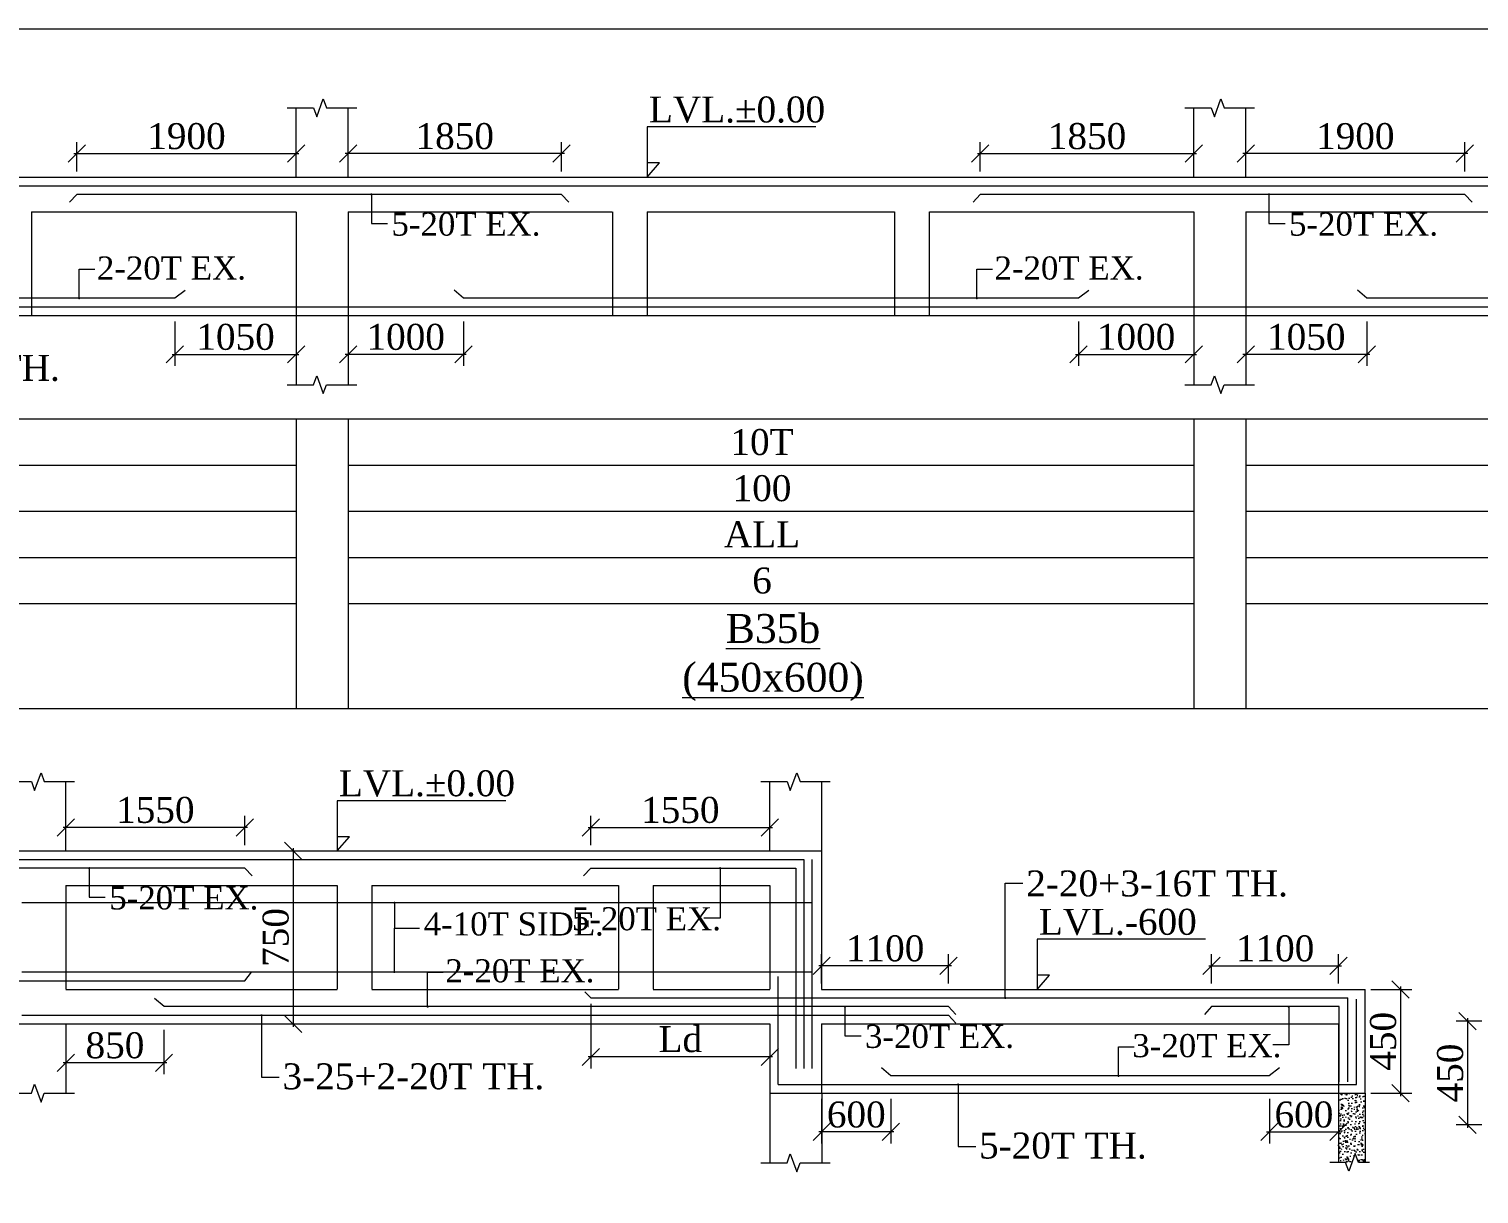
# Model space of a CAD drawing. Header units: millimetres. Extents: x 9781889 to 10654170, y -7832723 to -7608561.
# Drawn here: x 10094307 to 10106874, y -7770316 to -7760218 of the extents above; entities that cross this region are included whole.
import ezdxf
from ezdxf.enums import TextEntityAlignment as Align

# ---------------------------------------------------------------- set-up
doc = ezdxf.new("R2010")
doc.units = ezdxf.units.MM
doc.header["$LTSCALE"] = 10
doc.header["$PDMODE"] = 3
doc.linetypes.add('HIDDEN', pattern=[0.375, 0.25, -0.125])
for name, color, linetype, lineweight in [('LVL', 3, 'Continuous', 0), ('S-CUT OUT LINE', 9, 'Continuous', 0), ('S-DIM L.S.', 7, 'Continuous', 0), ('S-HATCH', 8, 'Continuous', 0), ('S-L.S.SECTION', 5, 'Continuous', 0), ('S-L.S.SLAB LINE', 252, 'HIDDEN', 0), ('S-L.S.STEEL', 1, 'Continuous', 9), ('S-L.S.STEEL 1', 6, 'Continuous', 0), ('S-SECTION MARK', 7, 'Continuous', 0), ('S-SHEET', 251, 'Continuous', 0), ('S-TEXT', 7, 'Continuous', 0), ('S-TEXT L.S. BEAM NO.', 30, 'Continuous', 0), ('S-TEXT. L.S.', 7, 'Continuous', 0)]:
    doc.layers.add(name, color=color, linetype=linetype, lineweight=lineweight)
doc.styles.add('135', font='arial.ttf', dxfattribs={"width": 0.8, "height": 135})
doc.styles.get("Standard").update_dxf_attribs({"font": 'arial.ttf'})
doc.styles.add('TEXT', font='times.ttf')
doc.dimstyles.new('75', dxfattribs={"dimtxt": 135, "dimasz": 90, "dimexe": 0.1, "dimexo": 0.03, "dimgap": 0.09, "dimtad": 1, "dimdec": 0, "dimzin": 0, "dimdsep": 46, "dimtxsty": '135', "dimblk": 'ARCHTICK', "dimcen": 0.09, "dimclrd": 256, "dimclre": 256, "dimclrt": 256, "dimadec": 0, "dimazin": 0, "dimtfac": 1, "dimtdec": 0, "dimtofl": 0, "dimtmove": 1, "dimatfit": 3, "dimldrblk": 'DOTSMALL', "dimfxl": 1, "dimtolj": 1, "dimtzin": 0, "dimlwd": -1, "dimlwe": -1, "dimarcsym": 0})
doc.dimstyles.new('SETU_1', dxfattribs={"dimtxt": 200, "dimasz": 150, "dimexe": 100, "dimexo": 50, "dimgap": 35, "dimtad": 1, "dimdec": 0, "dimzin": 0, "dimdsep": 46, "dimtxsty": 'Standard', "dimblk": 'OBLIQUE', "dimcen": 150, "dimdle": 25, "dimclrd": 256, "dimclre": 7, "dimclrt": 256, "dimadec": 0, "dimazin": 0, "dimtfac": 1, "dimtdec": 0, "dimtofl": 0, "dimtmove": 1, "dimatfit": 3, "dimfxl": 1, "dimtolj": 1, "dimtzin": 0, "dimlwd": -1, "dimlwe": 5, "dimarcsym": 1})

# ---------------------------------------------------------------- blocks, each defined once
blk = doc.blocks.new('_Oblique')
at = {"color": 0, "linetype": 'ByBlock', "lineweight": -2}
blk.add_line((-0.5, -0.5), (0.5, 0.5), dxfattribs=at)
blk = doc.blocks.new('*D374')
at = {"layer": 'Defpoints', "color": 0, "transparency": 16777216}
for p in [(10094627, -7767138), (10094627, -7767342, 0), (10096177, -7767342, 0)]:
    blk.add_point(p, dxfattribs=at)
at = {"layer": 'S-DIM L.S.', "color": 7, "lineweight": 5, "transparency": 16777216}
for p, q in [((10094627, -7767292), (10094627, -7767038)), ((10096177, -7767292), (10096177, -7767038))]:
    blk.add_line(p, q, dxfattribs=at)
at = {"layer": 'S-DIM L.S.', "transparency": 16777216}
blk.add_line((10096202, -7767138), (10094602, -7767138), dxfattribs=at)
at = {"layer": 'S-DIM L.S.', "transparency": 16777216, "xscale": 150, "yscale": 150, "zscale": 150, "rotation": 180}
blk.add_blockref('_Oblique', (10094627, -7767138), dxfattribs=at)
at = {"layer": 'S-DIM L.S.', "transparency": 16777216, "xscale": 150, "yscale": 150, "zscale": 150}
blk.add_blockref('_Oblique', (10096177, -7767138), dxfattribs=at)
at = {"layer": 'S-DIM L.S.', "transparency": 16777216, "insert": (10095402, -7766988), "char_height": 225, "attachment_point": 5, "style": 'TEXT'}
blk.add_mtext('\\A1;1550', dxfattribs=at)
blk = doc.blocks.new('*D375')
at = {"layer": 'Defpoints', "color": 0, "transparency": 16777216}
for p in [(10101177, -7768338), (10101177, -7768542, 0), (10102277, -7768542, 0)]:
    blk.add_point(p, dxfattribs=at)
at = {"layer": 'S-DIM L.S.', "color": 7, "lineweight": 5, "transparency": 16777216}
for p, q in [((10101177, -7768492), (10101177, -7768238)), ((10102277, -7768492), (10102277, -7768238))]:
    blk.add_line(p, q, dxfattribs=at)
at = {"layer": 'S-DIM L.S.', "transparency": 16777216}
blk.add_line((10102302, -7768338), (10101152, -7768338), dxfattribs=at)
at = {"layer": 'S-DIM L.S.', "transparency": 16777216, "xscale": 150, "yscale": 150, "zscale": 150, "rotation": 180}
blk.add_blockref('_Oblique', (10101177, -7768338), dxfattribs=at)
at = {"layer": 'S-DIM L.S.', "transparency": 16777216, "xscale": 150, "yscale": 150, "zscale": 150}
blk.add_blockref('_Oblique', (10102277, -7768338), dxfattribs=at)
at = {"layer": 'S-DIM L.S.', "transparency": 16777216, "insert": (10101727, -7768188), "char_height": 225, "attachment_point": 5, "style": 'TEXT'}
blk.add_mtext('\\A1;1100', dxfattribs=at)
blk = doc.blocks.new('*D376')
at = {"layer": 'Defpoints', "color": 0, "transparency": 16777216}
for p in [(10100727, -7767138), (10099177, -7767342, 0), (10100727, -7767342, 0)]:
    blk.add_point(p, dxfattribs=at)
at = {"layer": 'S-DIM L.S.', "color": 7, "lineweight": 5, "transparency": 16777216}
for p, q in [((10099177, -7767292), (10099177, -7767038)), ((10100727, -7767292), (10100727, -7767038))]:
    blk.add_line(p, q, dxfattribs=at)
at = {"layer": 'S-DIM L.S.', "transparency": 16777216}
blk.add_line((10099152, -7767138), (10100752, -7767138), dxfattribs=at)
at = {"layer": 'S-DIM L.S.', "transparency": 16777216, "xscale": 150, "yscale": 150, "zscale": 150, "rotation": 180}
blk.add_blockref('_Oblique', (10099177, -7767138), dxfattribs=at)
at = {"layer": 'S-DIM L.S.', "transparency": 16777216, "xscale": 150, "yscale": 150, "zscale": 150}
blk.add_blockref('_Oblique', (10100727, -7767138), dxfattribs=at)
at = {"layer": 'S-DIM L.S.', "transparency": 16777216, "insert": (10099952, -7766988), "char_height": 225, "attachment_point": 5, "style": 'TEXT'}
blk.add_mtext('\\A1;1550', dxfattribs=at)
blk = doc.blocks.new('*D377')
at = {"layer": 'Defpoints', "color": 0, "transparency": 16777216}
for p in [(10105657, -7768338), (10104557, -7768542, 0), (10105657, -7768542, 0)]:
    blk.add_point(p, dxfattribs=at)
at = {"layer": 'S-DIM L.S.', "color": 7, "lineweight": 5, "transparency": 16777216}
for p, q in [((10104557, -7768492), (10104557, -7768238)), ((10105657, -7768492), (10105657, -7768238))]:
    blk.add_line(p, q, dxfattribs=at)
at = {"layer": 'S-DIM L.S.', "transparency": 16777216}
blk.add_line((10104532, -7768338), (10105682, -7768338), dxfattribs=at)
at = {"layer": 'S-DIM L.S.', "transparency": 16777216, "xscale": 150, "yscale": 150, "zscale": 150, "rotation": 180}
blk.add_blockref('_Oblique', (10104557, -7768338), dxfattribs=at)
at = {"layer": 'S-DIM L.S.', "transparency": 16777216, "xscale": 150, "yscale": 150, "zscale": 150}
blk.add_blockref('_Oblique', (10105657, -7768338), dxfattribs=at)
at = {"layer": 'S-DIM L.S.', "transparency": 16777216, "insert": (10105107, -7768188), "char_height": 225, "attachment_point": 5, "style": 'TEXT'}
blk.add_mtext('\\A1;1100', dxfattribs=at)
blk = doc.blocks.new('*D379')
at = {"layer": 'Defpoints', "color": 0, "transparency": 16777216}
for p in [(10094627, -7768842, 0), (10095477, -7768842, 0), (10094627, -7769178)]:
    blk.add_point(p, dxfattribs=at)
at = {"layer": 'S-DIM L.S.', "color": 7, "lineweight": 5, "transparency": 16777216}
for p, q in [((10094627, -7768892), (10094627, -7769278)), ((10095477, -7768892), (10095477, -7769278))]:
    blk.add_line(p, q, dxfattribs=at)
at = {"layer": 'S-DIM L.S.', "transparency": 16777216}
blk.add_line((10095502, -7769178), (10094602, -7769178), dxfattribs=at)
at = {"layer": 'S-DIM L.S.', "transparency": 16777216, "xscale": 150, "yscale": 150, "zscale": 150, "rotation": 180}
blk.add_blockref('_Oblique', (10094627, -7769178), dxfattribs=at)
at = {"layer": 'S-DIM L.S.', "transparency": 16777216, "xscale": 150, "yscale": 150, "zscale": 150}
blk.add_blockref('_Oblique', (10095477, -7769178), dxfattribs=at)
at = {"layer": 'S-DIM L.S.', "transparency": 16777216, "insert": (10095052, -7769028), "char_height": 225, "attachment_point": 5, "style": 'TEXT'}
blk.add_mtext('\\A1;850', dxfattribs=at)
blk = doc.blocks.new('_ArchTick')
at = {"color": 0, "linetype": 'ByBlock', "const_width": 0.15}
blk.add_lwpolyline([(-0.5, -0.5), (0.5, 0.5)], dxfattribs=at)
blk = doc.blocks.new('*D380')
at = {"layer": 'Defpoints', "color": 0, "transparency": 16777216}
for p in [(10105057, -7769442, 0), (10105657, -7769442, 0), (10105657, -7769778)]:
    blk.add_point(p, dxfattribs=at)
at = {"layer": 'S-DIM L.S.', "color": 7, "lineweight": 5, "transparency": 16777216}
for p, q in [((10105057, -7769492), (10105057, -7769878)), ((10105657, -7769492), (10105657, -7769878))]:
    blk.add_line(p, q, dxfattribs=at)
at = {"layer": 'S-DIM L.S.', "transparency": 16777216}
blk.add_line((10105032, -7769778), (10105682, -7769778), dxfattribs=at)
at = {"layer": 'S-DIM L.S.', "transparency": 16777216, "xscale": 150, "yscale": 150, "zscale": 150, "rotation": 180}
blk.add_blockref('_Oblique', (10105057, -7769778), dxfattribs=at)
at = {"layer": 'S-DIM L.S.', "transparency": 16777216, "xscale": 150, "yscale": 150, "zscale": 150}
blk.add_blockref('_Oblique', (10105657, -7769778), dxfattribs=at)
at = {"layer": 'S-DIM L.S.', "transparency": 16777216, "insert": (10105357, -7769628), "char_height": 225, "attachment_point": 5, "style": 'TEXT'}
blk.add_mtext('\\A1;600', dxfattribs=at)
blk = doc.blocks.new('*D381')
at = {"layer": 'Defpoints', "color": 0, "transparency": 16777216}
for p in [(10101177, -7769442, 0), (10101777, -7769442, 0), (10101177, -7769778)]:
    blk.add_point(p, dxfattribs=at)
at = {"layer": 'S-DIM L.S.', "color": 7, "lineweight": 5, "transparency": 16777216}
for p, q in [((10101177, -7769492), (10101177, -7769878)), ((10101777, -7769492), (10101777, -7769878))]:
    blk.add_line(p, q, dxfattribs=at)
at = {"layer": 'S-DIM L.S.', "transparency": 16777216}
blk.add_line((10101802, -7769778), (10101152, -7769778), dxfattribs=at)
at = {"layer": 'S-DIM L.S.', "transparency": 16777216, "xscale": 150, "yscale": 150, "zscale": 150, "rotation": 180}
blk.add_blockref('_Oblique', (10101177, -7769778), dxfattribs=at)
at = {"layer": 'S-DIM L.S.', "transparency": 16777216, "xscale": 150, "yscale": 150, "zscale": 150}
blk.add_blockref('_Oblique', (10101777, -7769778), dxfattribs=at)
at = {"layer": 'S-DIM L.S.', "transparency": 16777216, "insert": (10101477, -7769628), "char_height": 225, "attachment_point": 5, "style": 'TEXT'}
blk.add_mtext('\\A1;600', dxfattribs=at)
blk = doc.blocks.new('*D386')
at = {"layer": 'Defpoints', "color": 0, "transparency": 16777216}
for p in [(10096622, -7761298), (10094722, -7761502, 0), (10096622, -7761502, 0)]:
    blk.add_point(p, dxfattribs=at)
at = {"layer": 'S-DIM L.S.', "color": 7, "lineweight": 5, "transparency": 16777216}
for p, q in [((10094722, -7761452), (10094722, -7761198)), ((10096622, -7761452), (10096622, -7761198))]:
    blk.add_line(p, q, dxfattribs=at)
at = {"layer": 'S-DIM L.S.', "transparency": 16777216}
blk.add_line((10094697, -7761298), (10096647, -7761298), dxfattribs=at)
at = {"layer": 'S-DIM L.S.', "transparency": 16777216, "xscale": 150, "yscale": 150, "zscale": 150, "rotation": 180}
blk.add_blockref('_Oblique', (10094722, -7761298), dxfattribs=at)
at = {"layer": 'S-DIM L.S.', "transparency": 16777216, "xscale": 150, "yscale": 150, "zscale": 150}
blk.add_blockref('_Oblique', (10096622, -7761298), dxfattribs=at)
at = {"layer": 'S-DIM L.S.', "transparency": 16777216, "insert": (10095672, -7761148), "char_height": 225, "attachment_point": 5, "style": 'TEXT'}
blk.add_mtext('\\A1;1900', dxfattribs=at)
blk = doc.blocks.new('*D387')
at = {"layer": 'Defpoints', "color": 0, "transparency": 16777216}
for p in [(10097072, -7761298), (10097072, -7761502, 0), (10098922, -7761502, 0)]:
    blk.add_point(p, dxfattribs=at)
at = {"layer": 'S-DIM L.S.', "color": 7, "lineweight": 5, "transparency": 16777216}
for p, q in [((10097072, -7761452), (10097072, -7761198)), ((10098922, -7761452), (10098922, -7761198))]:
    blk.add_line(p, q, dxfattribs=at)
at = {"layer": 'S-DIM L.S.', "transparency": 16777216}
blk.add_line((10098947, -7761298), (10097047, -7761298), dxfattribs=at)
at = {"layer": 'S-DIM L.S.', "transparency": 16777216, "xscale": 150, "yscale": 150, "zscale": 150, "rotation": 180}
blk.add_blockref('_Oblique', (10097072, -7761298), dxfattribs=at)
at = {"layer": 'S-DIM L.S.', "transparency": 16777216, "xscale": 150, "yscale": 150, "zscale": 150}
blk.add_blockref('_Oblique', (10098922, -7761298), dxfattribs=at)
at = {"layer": 'S-DIM L.S.', "transparency": 16777216, "insert": (10097997, -7761148), "char_height": 225, "attachment_point": 5, "style": 'TEXT'}
blk.add_mtext('\\A1;1850', dxfattribs=at)
blk = doc.blocks.new('*D388')
at = {"layer": 'Defpoints', "color": 0, "transparency": 16777216}
for p in [(10104402, -7761298), (10102552, -7761502, 0), (10104402, -7761502, 0)]:
    blk.add_point(p, dxfattribs=at)
at = {"layer": 'S-DIM L.S.', "color": 7, "lineweight": 5, "transparency": 16777216}
for p, q in [((10102552, -7761452), (10102552, -7761198)), ((10104402, -7761452), (10104402, -7761198))]:
    blk.add_line(p, q, dxfattribs=at)
at = {"layer": 'S-DIM L.S.', "transparency": 16777216}
blk.add_line((10102527, -7761298), (10104427, -7761298), dxfattribs=at)
at = {"layer": 'S-DIM L.S.', "transparency": 16777216, "xscale": 150, "yscale": 150, "zscale": 150, "rotation": 180}
blk.add_blockref('_Oblique', (10102552, -7761298), dxfattribs=at)
at = {"layer": 'S-DIM L.S.', "transparency": 16777216, "xscale": 150, "yscale": 150, "zscale": 150}
blk.add_blockref('_Oblique', (10104402, -7761298), dxfattribs=at)
at = {"layer": 'S-DIM L.S.', "transparency": 16777216, "insert": (10103477, -7761148), "char_height": 225, "attachment_point": 5, "style": 'TEXT'}
blk.add_mtext('\\A1;1850', dxfattribs=at)
blk = doc.blocks.new('*D389')
at = {"layer": 'Defpoints', "color": 0, "transparency": 16777216}
for p in [(10104852, -7761298), (10104852, -7761502, 0), (10106752, -7761502, 0)]:
    blk.add_point(p, dxfattribs=at)
at = {"layer": 'S-DIM L.S.', "color": 7, "lineweight": 5, "transparency": 16777216}
for p, q in [((10104852, -7761452), (10104852, -7761198)), ((10106752, -7761452), (10106752, -7761198))]:
    blk.add_line(p, q, dxfattribs=at)
at = {"layer": 'S-DIM L.S.', "transparency": 16777216}
blk.add_line((10106777, -7761298), (10104827, -7761298), dxfattribs=at)
at = {"layer": 'S-DIM L.S.', "transparency": 16777216, "xscale": 150, "yscale": 150, "zscale": 150, "rotation": 180}
blk.add_blockref('_Oblique', (10104852, -7761298), dxfattribs=at)
at = {"layer": 'S-DIM L.S.', "transparency": 16777216, "xscale": 150, "yscale": 150, "zscale": 150}
blk.add_blockref('_Oblique', (10106752, -7761298), dxfattribs=at)
at = {"layer": 'S-DIM L.S.', "transparency": 16777216, "insert": (10105802, -7761148), "char_height": 225, "attachment_point": 5, "style": 'TEXT'}
blk.add_mtext('\\A1;1900', dxfattribs=at)
blk = doc.blocks.new('*D396')
at = {"layer": 'Defpoints', "color": 0, "transparency": 16777216}
for p in [(10103402, -7762702, 0), (10104402, -7762702, 0), (10104402, -7763038)]:
    blk.add_point(p, dxfattribs=at)
at = {"layer": 'S-DIM L.S.', "color": 7, "lineweight": 5, "transparency": 16777216}
for p, q in [((10103402, -7762752), (10103402, -7763138)), ((10104402, -7762752), (10104402, -7763138))]:
    blk.add_line(p, q, dxfattribs=at)
at = {"layer": 'S-DIM L.S.', "transparency": 16777216}
blk.add_line((10103377, -7763038), (10104427, -7763038), dxfattribs=at)
at = {"layer": 'S-DIM L.S.', "transparency": 16777216, "xscale": 150, "yscale": 150, "zscale": 150, "rotation": 180}
blk.add_blockref('_Oblique', (10103402, -7763038), dxfattribs=at)
at = {"layer": 'S-DIM L.S.', "transparency": 16777216, "xscale": 150, "yscale": 150, "zscale": 150}
blk.add_blockref('_Oblique', (10104402, -7763038), dxfattribs=at)
at = {"layer": 'S-DIM L.S.', "transparency": 16777216, "insert": (10103902, -7762888), "char_height": 225, "attachment_point": 5, "style": 'TEXT'}
blk.add_mtext('\\A1;1000', dxfattribs=at)
blk = doc.blocks.new('*D397')
at = {"layer": 'Defpoints', "color": 0, "transparency": 16777216}
for p in [(10097072, -7762702, 0), (10098072, -7762702, 0), (10097072, -7763038)]:
    blk.add_point(p, dxfattribs=at)
at = {"layer": 'S-DIM L.S.', "color": 7, "lineweight": 5, "transparency": 16777216}
for p, q in [((10097072, -7762752), (10097072, -7763138)), ((10098072, -7762752), (10098072, -7763138))]:
    blk.add_line(p, q, dxfattribs=at)
at = {"layer": 'S-DIM L.S.', "transparency": 16777216}
blk.add_line((10098097, -7763038), (10097047, -7763038), dxfattribs=at)
at = {"layer": 'S-DIM L.S.', "transparency": 16777216, "xscale": 150, "yscale": 150, "zscale": 150, "rotation": 180}
blk.add_blockref('_Oblique', (10097072, -7763038), dxfattribs=at)
at = {"layer": 'S-DIM L.S.', "transparency": 16777216, "xscale": 150, "yscale": 150, "zscale": 150}
blk.add_blockref('_Oblique', (10098072, -7763038), dxfattribs=at)
at = {"layer": 'S-DIM L.S.', "transparency": 16777216, "insert": (10097572, -7762888), "char_height": 225, "attachment_point": 5, "style": 'TEXT'}
blk.add_mtext('\\A1;1000', dxfattribs=at)
blk = doc.blocks.new('*D399')
at = {"layer": 'Defpoints', "color": 0, "transparency": 16777216}
for p in [(10104852, -7762702, 0), (10105902, -7762702, 0), (10104852, -7763038)]:
    blk.add_point(p, dxfattribs=at)
at = {"layer": 'S-DIM L.S.', "color": 7, "lineweight": 5, "transparency": 16777216}
for p, q in [((10104852, -7762752), (10104852, -7763138)), ((10105902, -7762752), (10105902, -7763138))]:
    blk.add_line(p, q, dxfattribs=at)
at = {"layer": 'S-DIM L.S.', "transparency": 16777216}
blk.add_line((10105927, -7763038), (10104827, -7763038), dxfattribs=at)
at = {"layer": 'S-DIM L.S.', "transparency": 16777216, "xscale": 150, "yscale": 150, "zscale": 150, "rotation": 180}
blk.add_blockref('_Oblique', (10104852, -7763038), dxfattribs=at)
at = {"layer": 'S-DIM L.S.', "transparency": 16777216, "xscale": 150, "yscale": 150, "zscale": 150}
blk.add_blockref('_Oblique', (10105902, -7763038), dxfattribs=at)
at = {"layer": 'S-DIM L.S.', "transparency": 16777216, "insert": (10105377, -7762888), "char_height": 225, "attachment_point": 5, "style": 'TEXT'}
blk.add_mtext('\\A1;1050', dxfattribs=at)
blk = doc.blocks.new('*D383')
at = {"layer": 'Defpoints', "color": 0, "transparency": 16777216}
for p in [(10095572, -7762702, 0), (10096622, -7762702, 0), (10096622, -7763038)]:
    blk.add_point(p, dxfattribs=at)
at = {"layer": 'S-DIM L.S.', "color": 7, "lineweight": 5, "transparency": 16777216}
for p, q in [((10095572, -7762752), (10095572, -7763138)), ((10096622, -7762752), (10096622, -7763138))]:
    blk.add_line(p, q, dxfattribs=at)
at = {"layer": 'S-DIM L.S.', "transparency": 16777216}
blk.add_line((10095547, -7763038), (10096647, -7763038), dxfattribs=at)
at = {"layer": 'S-DIM L.S.', "transparency": 16777216, "xscale": 150, "yscale": 150, "zscale": 150, "rotation": 180}
blk.add_blockref('_Oblique', (10095572, -7763038), dxfattribs=at)
at = {"layer": 'S-DIM L.S.', "transparency": 16777216, "xscale": 150, "yscale": 150, "zscale": 150}
blk.add_blockref('_Oblique', (10096622, -7763038), dxfattribs=at)
at = {"layer": 'S-DIM L.S.', "transparency": 16777216, "insert": (10096097, -7762888), "char_height": 225, "attachment_point": 5, "style": 'TEXT'}
blk.add_mtext('\\A1;1050', dxfattribs=at)
blk = doc.blocks.new('*D452')
at = {"layer": 'Defpoints', "color": 0, "transparency": 16777216}
for p in [(10106950, -7768817), (10106775, -7769717), (10106950, -7769717)]:
    blk.add_point(p, dxfattribs=at)
at = {"layer": 'S-DIM L.S.', "color": 7, "lineweight": 5, "transparency": 16777216}
for p, q in [((10106900, -7768817), (10106675, -7768817)), ((10106900, -7769717), (10106675, -7769717))]:
    blk.add_line(p, q, dxfattribs=at)
at = {"layer": 'S-DIM L.S.', "transparency": 16777216}
blk.add_line((10106775, -7768792), (10106775, -7769742), dxfattribs=at)
at = {"layer": 'S-DIM L.S.', "transparency": 16777216, "xscale": 150, "yscale": 150, "zscale": 150}
for p, rotation in [((10106775, -7768817), 90), ((10106775, -7769717), 270)]:
    blk.add_blockref('_Oblique', p, dxfattribs=dict(at, rotation=rotation))
at = {"layer": 'S-DIM L.S.', "transparency": 16777216, "insert": (10106625, -7769267), "char_height": 225, "attachment_point": 5, "rotation": 90, "style": 'TEXT'}
blk.add_mtext('\\A1;450', dxfattribs=at)
blk = doc.blocks.new('*D1307')
at = {"layer": 'Defpoints', "color": 0, "transparency": 16777216}
for p in [(10105887, -7768542), (10105887, -7769442), (10106193, -7769442)]:
    blk.add_point(p, dxfattribs=at)
at = {"layer": 'S-DIM L.S.', "color": 7, "lineweight": 5, "transparency": 16777216}
for p, q in [((10105937, -7768542), (10106293, -7768542)), ((10105937, -7769442), (10106293, -7769442))]:
    blk.add_line(p, q, dxfattribs=at)
at = {"layer": 'S-DIM L.S.', "transparency": 16777216}
blk.add_line((10106193, -7768517), (10106193, -7769467), dxfattribs=at)
at = {"layer": 'S-DIM L.S.', "transparency": 16777216, "xscale": 150, "yscale": 150, "zscale": 150}
for p, rotation in [((10106193, -7768542), 90), ((10106193, -7769442), 270)]:
    blk.add_blockref('_Oblique', p, dxfattribs=dict(at, rotation=rotation))
at = {"layer": 'S-DIM L.S.', "transparency": 16777216, "insert": (10106044, -7768992), "char_height": 225, "attachment_point": 5, "rotation": 90, "style": 'TEXT'}
blk.add_mtext('\\A1;450', dxfattribs=at)
blk = doc.blocks.new('*D1387')
at = {"layer": 'Defpoints', "color": 0, "transparency": 16777216}
for p in [(10099177, -7768617, 0), (10100727, -7768842, 0), (10099177, -7769128)]:
    blk.add_point(p, dxfattribs=at)
at = {"layer": 'S-DIM L.S.', "color": 7, "lineweight": 5, "transparency": 16777216}
for p, q in [((10099177, -7768667), (10099177, -7769228)), ((10100727, -7768892), (10100727, -7769228))]:
    blk.add_line(p, q, dxfattribs=at)
at = {"layer": 'S-DIM L.S.', "transparency": 16777216}
blk.add_line((10100752, -7769128), (10099152, -7769128), dxfattribs=at)
at = {"layer": 'S-DIM L.S.', "transparency": 16777216, "xscale": 150, "yscale": 150, "zscale": 150, "rotation": 180}
blk.add_blockref('_Oblique', (10099177, -7769128), dxfattribs=at)
at = {"layer": 'S-DIM L.S.', "transparency": 16777216, "xscale": 150, "yscale": 150, "zscale": 150}
blk.add_blockref('_Oblique', (10100727, -7769128), dxfattribs=at)
at = {"layer": 'S-DIM L.S.', "transparency": 16777216, "insert": (10099952, -7768975), "char_height": 225, "attachment_point": 5, "style": 'TEXT'}
blk.add_mtext('\\A1;Ld', dxfattribs=at)
blk = doc.blocks.new('*D1389')
at = {"layer": 'Defpoints', "color": 0, "transparency": 16777216}
for p in [(10096596, -7767342), (10096596, -7768842), (10096596, -7768842)]:
    blk.add_point(p, dxfattribs=at)
at = {"layer": 'S-DIM L.S.', "transparency": 16777216}
blk.add_line((10096596, -7767317), (10096596, -7768867), dxfattribs=at)
at = {"layer": 'S-DIM L.S.', "color": 7, "lineweight": 5, "transparency": 16777216}
for p, q in [((10096646, -7767342), (10096696, -7767342)), ((10096646, -7768842), (10096696, -7768842))]:
    blk.add_line(p, q, dxfattribs=at)
at = {"layer": 'S-DIM L.S.', "transparency": 16777216, "xscale": 150, "yscale": 150, "zscale": 150}
for p, rotation in [((10096596, -7767342), 90), ((10096596, -7768842), 270)]:
    blk.add_blockref('_Oblique', p, dxfattribs=dict(at, rotation=rotation))
at = {"layer": 'S-DIM L.S.', "transparency": 16777216, "insert": (10096446, -7768092), "char_height": 225, "attachment_point": 5, "rotation": 90, "style": 'TEXT'}
blk.add_mtext('\\A1;750', dxfattribs=at)

msp = doc.modelspace()

# ---------------------------------------------------------------- hatches: boundary and pattern name
at = {"layer": 'S-HATCH'}
h = msp.add_hatch(dxfattribs=at)
h.set_pattern_fill('AR-CONC', color=256, scale=0.5)
h.set_pattern_definition([(50, (311494.2, -40824.45), (91.0923345, -7.96954277), [9.525, -104.775]), (355, (311494.2, -40824.45), (-17.6217107, 95.5284226), [7.62, -83.8202921]), (100.4514447, (311501.79, -40825.11), (73.47062355, 87.55887596), [8.0950044, -89.0451223]), (46.1842, (311494.2, -40799.05), (135.5395204, -21.021164), [14.2875, -157.1625]), (96.6355576, (311505.5, -40800.8), (118.702067, 123.7130623), [12.1425116, -133.5678041]), (351.1841512, (311494.2, -40799.05), (118.702067, 123.7130623), [11.4299835, -125.729866]), (21, (311506.9, -40805.4), (75.80719563, -51.1325991), [9.525, -104.775]), (326, (311506.9, -40805.4), (30.9010142, 92.09398306), [7.62, -83.82]), (71.451445, (311513.22, -40809.66), (106.70820964, 40.96138444), [8.0950044, -89.0449688]), (37.5, (311494.203, -40824.447), (1.544301625, 42.27751944), [0, -82.804, 0, -85.09, 0, -84.1375]), (7.5, (311494.203, -40824.447), (33.40983126, 50.09028741), [0, -48.514, 0, -80.899, 0, -32.0675]), (327.5, (311465.882, -40824.447), (67.79529758, -2.864372), [0, -31.75, 0, -99.06, 0, -131.445]), (317.5, (311453.18, -40824.447), (74.0645907, 12.71324552), [0, -41.275, 0, -65.786, 0, -93.345])])
h.paths.add_polyline_path([(10105657, -7770041.6), (10105772.8, -7770041.6), (10105800.8, -7769964.7), (10105828.7, -7770041.6), (10105887, -7770041.6), (10105887, -7769441.6), (10105657, -7769441.6)])

# ---------------------------------------------------------------- linework, layer by layer
at = {"layer": 'LVL', "linetype": 'Continuous', "elevation": 0}
for points in [[(10101126, -7761066.6), (10099664.8, -7761066.6), (10099664.8, -7761501.6), (10099772.9, -7761379.5), (10099664.8, -7761379.5)], [(10098438.3, -7766906.6), (10096977.1, -7766906.6), (10096977.1, -7767341.6), (10097085.3, -7767219.5), (10096977.1, -7767219.5)], [(10104504.9, -7768107.3), (10103043.7, -7768107.3), (10103043.7, -7768541.6), (10103151.8, -7768419.5), (10103043.7, -7768419.5)]]:
    msp.add_lwpolyline(points, dxfattribs=at)
at = {"layer": 'S-CUT OUT LINE', "color": 5, "elevation": 0}
for points in [[(10096544.2, -7760901.6), (10096772.8, -7760901.6), (10096800.8, -7760978.4), (10096856.7, -7760824.8), (10096884.7, -7760901.6), (10097147.5, -7760901.6)], [(10104323.7, -7760901.6), (10104552.3, -7760901.6), (10104580.3, -7760978.4), (10104636.2, -7760824.8), (10104664.2, -7760901.6), (10104927, -7760901.6)], [(10096544.2, -7763301.6), (10096772.8, -7763301.6), (10096800.8, -7763224.8), (10096856.7, -7763378.4), (10096884.7, -7763301.6), (10097147.5, -7763301.6)], [(10104323.7, -7763301.6), (10104552.3, -7763301.6), (10104580.3, -7763224.8), (10104636.2, -7763378.4), (10104664.2, -7763301.6), (10104927, -7763301.6)], [(10094098.8, -7766741.6), (10094327.4, -7766741.6), (10094355.4, -7766818.4), (10094411.3, -7766664.7), (10094439.3, -7766741.6), (10094702.1, -7766741.6)], [(10100648.8, -7766741.6), (10100877.4, -7766741.6), (10100905.4, -7766818.4), (10100961.3, -7766664.7), (10100989.3, -7766741.6), (10101252.1, -7766741.6)], [(10094098.8, -7769441.6), (10094327.4, -7769441.6), (10094355.4, -7769364.7), (10094411.3, -7769518.4), (10094439.3, -7769441.6), (10094702.1, -7769441.6)], [(10100648.8, -7770045.4), (10100877.4, -7770045.4), (10100905.4, -7769968.5), (10100961.3, -7770122.2), (10100989.3, -7770045.4), (10101252.1, -7770045.4)]]:
    msp.add_lwpolyline(points, dxfattribs=at)
at = {"layer": 'S-CUT OUT LINE', "color": 1, "elevation": 0}
msp.add_lwpolyline([(10105926.4, -7770041.6), (10105828.7, -7770041.6), (10105800.8, -7769964.7), (10105744.8, -7770118.4), (10105716.9, -7770041.6), (10105582, -7770041.6)], dxfattribs=at)
at = {"layer": 'S-L.S.SECTION'}
for p, q in [((10096622.5, -7761501.6, 0), (10096622.5, -7760901.6, 0)), ((10097072.5, -7761501.6, 0), (10097072.5, -7760901.6, 0)), ((10104402, -7761501.6, 0), (10104402, -7760901.6, 0)), ((10104852, -7761501.6, 0), (10104852, -7760901.6, 0)), ((10088842.9, -7761501.6, 0), (10132728.3, -7761501.6, 0)), ((10088842.9, -7762701.6, 0), (10132728.3, -7762701.6, 0)), ((10096622.5, -7762701.6, 0), (10096622.5, -7763301.6, 0)), ((10097072.5, -7762701.6, 0), (10097072.5, -7763301.6, 0)), ((10104402, -7762701.6, 0), (10104402, -7763301.6, 0)), ((10104852, -7762701.6, 0), (10104852, -7763301.6, 0)), ((10094627.1, -7767341.6, 0), (10094627.1, -7766741.6, 0)), ((10100727.1, -7767341.6, 0), (10100727.1, -7766741.6, 0)), ((10101177.1, -7767341.6, 0), (10101177.1, -7766741.6, 0)), ((10088842.9, -7767341.6, 0), (10101177, -7767341.6, 0)), ((10101177, -7767341.6, 0), (10101177, -7768541.6, 0)), ((10101177, -7768541.6, 0), (10105887, -7768541.6, 0)), ((10105887, -7769441.6, 0), (10105887, -7768541.6, 0)), ((10105887, -7769441.6, 0), (10105887, -7768541.6, 0)), ((10094177.1, -7768841.6, 0), (10100727.1, -7768841.6, 0)), ((10094627.1, -7768841.6, 0), (10094627.1, -7769441.6, 0)), ((10100727, -7768841.6, 0), (10100727.1, -7770045.4, 0)), ((10100727.1, -7769441.6, 0), (10105882.9, -7769441.6, 0)), ((10101177.1, -7769445.4, 0), (10101177.1, -7770045.4, 0))]:
    msp.add_line(p, q, dxfattribs=at)
at = {"layer": 'S-L.S.SECTION', "color": 1}
for p, q in [((10105657, -7769441.6, 0), (10105657, -7770041.6, 0)), ((10105887, -7769441.6, 0), (10105887, -7770041.6, 0))]:
    msp.add_line(p, q, dxfattribs=at)
at = {"layer": 'S-L.S.SLAB LINE', "ltscale": 0.3}
for p, q in [((10094328.5, -7761801.6, 0), (10096622.4, -7761801.6, 0)), ((10094328.5, -7761801.6, 0), (10094328.5, -7762701.6, 0)), ((10096622.4, -7761801.6, 0), (10096622.4, -7762701.6, 0)), ((10097072.4, -7761801.6, 0), (10099364.8, -7761801.6, 0)), ((10097072.4, -7761801.6, 0), (10097072.4, -7762701.6, 0)), ((10099364.8, -7761801.6, 0), (10099364.8, -7762701.6, 0)), ((10099664.8, -7761801.6, 0), (10101808, -7761801.6, 0)), ((10099664.8, -7761801.6, 0), (10099664.8, -7762701.6, 0)), ((10101808, -7761801.6, 0), (10101808, -7762701.6, 0)), ((10102108, -7761801.6, 0), (10104401.9, -7761801.6, 0)), ((10102108, -7761801.6, 0), (10102108, -7762701.6, 0)), ((10104401.9, -7761801.6, 0), (10104401.9, -7762701.6, 0)), ((10104851.9, -7761801.6, 0), (10107201.9, -7761801.6, 0)), ((10104851.9, -7761801.6, 0), (10104851.9, -7762701.6, 0)), ((10094627, -7767641.6, 0), (10096977, -7767641.6, 0)), ((10094627, -7767641.6, 0), (10094627, -7768541.6, 0)), ((10096977, -7767641.6, 0), (10096977, -7768541.6, 0)), ((10097277, -7767641.6, 0), (10099415.5, -7767641.6, 0)), ((10097277, -7767641.6, 0), (10097277, -7768541.6, 0)), ((10099415.5, -7767641.6, 0), (10099415.5, -7768541.6, 0)), ((10099715.5, -7767641.6, 0), (10100727, -7767641.6, 0)), ((10099715.5, -7767641.6, 0), (10099715.5, -7768541.6, 0)), ((10100727, -7767641.6, 0), (10100727, -7768541.6, 0)), ((10094627, -7768541.6, 0), (10096977, -7768541.6, 0)), ((10097277, -7768541.6, 0), (10099415.5, -7768541.6, 0)), ((10099715.5, -7768541.6, 0), (10100727, -7768541.6, 0)), ((10101177, -7768841.6, 0), (10105657, -7768841.6, 0)), ((10101177, -7768841.6, 0), (10101177, -7769441.6, 0)), ((10105657, -7768841.6, 0), (10105657, -7769441.6, 0)), ((10105657, -7768841.6, 0), (10105657, -7769441.6, 0)), ((10105657, -7768841.6, 0), (10105657, -7769441.6, 0))]:
    msp.add_line(p, q, dxfattribs=at)
at = {"layer": 'S-L.S.STEEL'}
for p, q in [((10088992.9, -7761576.6, 0), (10132728.3, -7761576.6, 0)), ((10098922.5, -7761651.6, 0), (10098985.7, -7761718.5, 0)), ((10106752, -7761651.6, 0), (10106815.1, -7761718.5, 0)), ((10088917.9, -7762626.6, 0), (10132728.3, -7762626.6, 0)), ((10101094.5, -7769226.7, 0), (10101094.5, -7767416.6, 0)), ((10096177.1, -7767491.6, 0), (10096240.3, -7767558.4, 0)), ((10099177, -7767491.6, 0), (10099113.8, -7767558.4, 0)), ((10099177, -7767491.6, 0), (10100952.5, -7767491.6, 0)), ((10100952.5, -7767491.6, 0), (10100952.5, -7769226.7, 0)), ((10096177.1, -7768466.6, 0), (10096236.6, -7768392.3)), ((10100801.1, -7769366.6, 0), (10100801.1, -7768429.9, 0)), ((10088842.9, -7768466.6, 0), (10096177.1, -7768466.6, 0)), ((10099177, -7768616.6, 0), (10099123.9, -7768564)), ((10095477.1, -7768691.6, 0), (10095395.1, -7768620.9, 0)), ((10102277, -7768691.6, 0), (10095477.1, -7768691.6, 0)), ((10099177, -7768616.6, 0), (10105737, -7768616.6, 0)), ((10102277, -7768691.6, 0), (10102340.2, -7768758.4, 0)), ((10105662, -7769342.6, 0), (10105662, -7768691.6, 0)), ((10105737, -7769342.6, 0), (10105737, -7768616.6, 0)), ((10105812, -7769366.6, 0), (10105812, -7768628.1, 0)), ((10094244.7, -7768766.6, 0), (10102277, -7768766.6, 0)), ((10102277, -7768766.6, 0), (10102340.2, -7768833.4, 0)), ((10100801.1, -7769366.6, 0), (10105812, -7769366.6, 0))]:
    msp.add_line(p, q, dxfattribs=at)
at = {"layer": 'S-L.S.STEEL', "elevation": 0}
for points in [[(10095661.8, -7762483.4), (10095572.3, -7762551.6), (10090343.1, -7762551.6), (10090261.1, -7762480.9)], [(10103491.3, -7762483.4), (10103401.8, -7762551.6), (10098072.5, -7762551.6), (10097990.5, -7762480.9)], [(10111391.3, -7762483.4), (10111301.8, -7762551.6), (10105902, -7762551.6), (10105820, -7762480.9)], [(10105146.4, -7769223.4), (10105056.9, -7769291.6), (10101777.1, -7769291.6), (10101695.1, -7769220.9)]]:
    msp.add_lwpolyline(points, dxfattribs=at)
at = {"layer": 'S-L.S.STEEL'}
for points in [[(10098922.5, -7761651.6, 0), (10094722.4, -7761651.6, 0), (10094659.2, -7761718.5, 0)], [(10106752, -7761651.6, 0), (10102551.9, -7761651.6, 0), (10102488.7, -7761718.5, 0)], [(10088842.9, -7767416.6, 0), (10101021.3, -7767416.6, 0), (10101021.3, -7769226.7, 0)], [(10096177.1, -7767491.6, 0), (10092277, -7767491.6, 0), (10092213.8, -7767558.4, 0)], [(10105662, -7768691.6, 0), (10104557, -7768691.6, 0), (10104493.8, -7768758.4, 0)]]:
    msp.add_polyline3d(points, dxfattribs=at)
at = {"layer": 'S-L.S.STEEL 1'}
for p, q in [((10101094.5, -7767791.6, 0), (10094244.7, -7767791.6, 0)), ((10101094.5, -7768391.6, 0), (10094244.7, -7768391.6, 0))]:
    msp.add_line(p, q, dxfattribs=at)
at = {"layer": 'S-SHEET'}
for p, q in [((10088842.9, -7763598.1, 0), (10132728.3, -7763598.1, 0)), ((10096622.4, -7763598.1, 0), (10096622.4, -7766107.4, 0)), ((10097072.4, -7763598.1, 0), (10097072.4, -7766107.4, 0)), ((10104401.9, -7763598.1, 0), (10104401.9, -7766107.4, 0)), ((10104851.9, -7763598.1, 0), (10104851.9, -7766107.4, 0)), ((10089292.9, -7763998.1, 0), (10096622.4, -7763998.1, 0)), ((10097072.4, -7763998.1, 0), (10104401.9, -7763998.1, 0)), ((10104851.9, -7763998.1, 0), (10112351.9, -7763998.1, 0)), ((10089292.9, -7764398.1, 0), (10096622.4, -7764398.1, 0)), ((10097072.4, -7764398.1, 0), (10104401.9, -7764398.1, 0)), ((10104851.9, -7764398.1, 0), (10112351.9, -7764398.1, 0)), ((10089292.9, -7764798.1, 0), (10096622.4, -7764798.1, 0)), ((10097072.4, -7764798.1, 0), (10104401.9, -7764798.1, 0)), ((10104851.9, -7764798.1, 0), (10112351.9, -7764798.1, 0)), ((10089292.9, -7765198.1, 0), (10096622.4, -7765198.1, 0)), ((10097072.4, -7765198.1, 0), (10104401.9, -7765198.1, 0)), ((10104851.9, -7765198.1, 0), (10112351.9, -7765198.1, 0)), ((10086789.8, -7766107.4), (10138124, -7766107.4)), ((10088842.9, -7766107.4, 0), (10132728.3, -7766107.4, 0))]:
    msp.add_line(p, q, dxfattribs=at)
msp.add_lwpolyline([(10086789.8, -7760218.1), (10138124, -7760218.1), (10138124, -7801877.7), (10086789.8, -7801877.7)], close=True, dxfattribs=at)

# ---------------------------------------------------------------- texts
at = {"layer": 'LVL', "style": 'TEXT'}
for s, p in [('LVL.%%P0.00', (10099680.5, -7761028.2, 0)), ('LVL.%%P0.00', (10096992.9, -7766868.1, 0)), ('LVL.-600', (10103059.4, -7768068.9, 0))]:
    msp.add_text(s, height=225, dxfattribs=at).set_placement(p)
at = {"layer": 'S-L.S.STEEL 1', "style": 'TEXT'}
msp.add_text('4-10T SIDE.', height=200, dxfattribs=at).set_placement((10097728, -7768075, 0))
at = {"layer": 'S-TEXT', "linetype": 'ByBlock', "style": 'TEXT'}
for s, p in [('10T', (10100660, -7763798.1, 0)), ('100', (10100660, -7764198.1, 0)), ('ALL', (10100660, -7764598.1, 0)), ('6', (10100660, -7764998.1, 0))]:
    msp.add_text(s, height=225, dxfattribs=at).set_placement(p, align=Align.MIDDLE_CENTER)
at = {"layer": 'S-TEXT L.S. BEAM NO.', "color": 140, "linetype": 'ByBlock', "style": 'TEXT'}
for s, p in [('%%UB35b', (10100346.4, -7765538.8, 0)), ('%%U(450x600)', (10099969, -7765961.7, 0))]:
    msp.add_text(s, height=250, dxfattribs=at).set_placement(p)
at = {"layer": 'S-TEXT. L.S.', "style": 'TEXT'}
for s, height, p in [('5-20T EX.', 200, (10097448.2, -7762009.1, 0)), ('5-20T EX.', 200, (10105227.7, -7762009.1, 0)), ('2-20T EX.', 200, (10094895.5, -7762389.6, 0)), ('2-20T EX.', 200, (10102674.9, -7762389.6, 0)), ('3-25+2-20T TH.', 225, (10092306.2, -7763267.8, 0)), ('2-20+3-16T TH.', 225, (10102950, -7767736.3, 0)), ('5-20T EX.', 200, (10095002.8, -7767849.1, 0)), ('5-20T EX.', 200, (10099011.8, -7768029.8, 0)), ('2-20T EX.', 200, (10097915.6, -7768480.9, 0)), ('3-20T EX.', 200, (10101552.8, -7769049.1, 0)), ('3-20T EX.', 200, (10103869.6, -7769129.6, 0)), ('3-25+2-20T TH.', 225, (10096504.3, -7769407.9, 0)), ('5-20T TH.', 225, (10102541.1, -7770007.9, 0))]:
    msp.add_text(s, height=height, dxfattribs=at).set_placement(p)

# ---------------------------------------------------------------- dimensions: what is measured, and where the dimension line sits
at = {"layer": 'S-DIM L.S.'}
for base, p1, p2, picture, middle in [((10096622.4, -7761297.8, 0), (10094722.4, -7761501.6, 0), (10096622.4, -7761501.6, 0), '*D386', (10095672.4, -7761148, 0)), ((10104401.9, -7761297.8, 0), (10102551.9, -7761501.6, 0), (10104401.9, -7761501.6, 0), '*D388', (10103476.9, -7761148.3, 0)), ((10096622.5, -7763037.7, 0), (10095572.3, -7762701.6, 0), (10096622.5, -7762701.6, 0), '*D383', (10096097.4, -7762888.2, 0)), ((10104401.9, -7763037.7, 0), (10103401.8, -7762701.6, 0), (10104401.9, -7762701.6, 0), '*D396', (10103901.8, -7762888.2, 0)), ((10100727, -7767137.8, 0), (10099177, -7767341.6, 0), (10100727, -7767341.6, 0), '*D376', (10099952, -7766988.3, 0)), ((10105657, -7768337.8, 0), (10104557, -7768541.6, 0), (10105657, -7768541.6, 0), '*D377', (10105107, -7768188.3, 0)), ((10105657, -7769777.7, 0), (10105056.9, -7769441.6, 0), (10105657, -7769441.6, 0), '*D380', (10105357, -7769628.2, 0))]:
    dim = msp.add_linear_dim(base=base, p1=p1, p2=p2, angle=180, dimstyle='SETU_1', override={"dimtxt": 225, "dimtxsty": 'TEXT'}, dxfattribs=at)
    dim.commit()
    dim.dimension.update_dxf_attribs({"geometry": picture, "text_midpoint": middle})
for base, p1, p2, picture, middle in [((10097072.5, -7761297.8, 0), (10098922.5, -7761501.6, 0), (10097072.5, -7761501.6, 0), '*D387', (10097997.5, -7761148.3, 0)), ((10104852, -7761297.8, 0), (10106752, -7761501.6, 0), (10104852, -7761501.6, 0), '*D389', (10105802, -7761148, 0)), ((10097072.4, -7763037.7, 0), (10098072.5, -7762701.6, 0), (10097072.4, -7762701.6, 0), '*D397', (10097572.4, -7762888.2, 0)), ((10104851.9, -7763037.7, 0), (10105902, -7762701.6, 0), (10104851.9, -7762701.6, 0), '*D399', (10105377, -7762888.2, 0)), ((10094627.1, -7767137.8, 0), (10096177.1, -7767341.6, 0), (10094627.1, -7767341.6, 0), '*D374', (10095402.1, -7766988.3, 0)), ((10101177, -7768337.8, 0), (10102277, -7768541.6, 0), (10101177, -7768541.6, 0), '*D375', (10101727, -7768188.3, 0)), ((10094627, -7769177.7, 0), (10095477.1, -7768841.6, 0), (10094627, -7768841.6, 0), '*D379', (10095052.1, -7769028.2, 0)), ((10101177, -7769777.7, 0), (10101777.1, -7769441.6, 0), (10101177, -7769441.6, 0), '*D381', (10101477.1, -7769628.2, 0))]:
    dim = msp.add_linear_dim(base=base, p1=p1, p2=p2, dimstyle='SETU_1', override={"dimtxt": 225, "dimtxsty": 'TEXT'}, dxfattribs=at)
    dim.commit()
    dim.dimension.update_dxf_attribs({"geometry": picture, "text_midpoint": middle})
at = {"layer": 'S-DIM L.S.', "color": 7}
for base, p1, p2, picture, middle in [((10096595.7, -7768841.6), (10096595.7, -7767341.6), (10096595.7, -7768841.6), '*D1389', (10096445.9, -7768091.6)), ((10106193.3, -7769441.6, 0), (10105887, -7768541.6, 0), (10105887, -7769441.6, 0), '*D1307', (10106043.8, -7768991.6, 0)), ((10106774.7, -7769717.2, 0), (10106949.8, -7768817.2, 0), (10106949.8, -7769717.2, 0), '*D452', (10106625.2, -7769267.2, 0))]:
    dim = msp.add_linear_dim(base=base, p1=p1, p2=p2, angle=90, dimstyle='SETU_1', override={"dimtxt": 225, "dimlfac": 0.5, "dimtxsty": 'TEXT'}, dxfattribs=at)
    dim.commit()
    dim.dimension.update_dxf_attribs({"geometry": picture, "text_midpoint": middle})
at = {"layer": 'S-DIM L.S.'}
dim = msp.add_linear_dim(base=(10099177, -7769127.7, 0), p1=(10100727, -7768841.6, 0), p2=(10099177, -7768616.6, 0), text='Ld', dimstyle='SETU_1', override={"dimtxt": 225, "dimtxsty": 'TEXT'}, dxfattribs=at)
dim.commit()
dim.dimension.update_dxf_attribs({"geometry": '*D1387', "text_midpoint": (10099952, -7768975, 0)})

# ---------------------------------------------------------------- leaders
at = {"layer": 'S-L.S.STEEL 1'}
for points in [[(10097473.6, -7767791.6, 0), (10097473.6, -7768010.2, 0), (10097692.9, -7768010.2, 0)], [(10097473.6, -7768391.6, 0), (10097473.6, -7768010.2, 0), (10097692.9, -7768010.2, 0)]]:
    msp.add_leader(points, dimstyle='75', override={"dimasz": 75, "dimclrd": 6}, dxfattribs=at)
at = {"layer": 'S-SECTION MARK'}
for points in [[(10097274.2, -7761651.6, 0), (10097274.2, -7761903.9, 0), (10097413.6, -7761903.9, 0)], [(10105053.7, -7761651.6, 0), (10105053.7, -7761903.9, 0), (10105193, -7761903.9, 0)], [(10094741.6, -7762551.6, 0), (10094741.6, -7762299.3, 0), (10094877, -7762299.3, 0)], [(10102521, -7762551.6, 0), (10102521, -7762299.3, 0), (10102656.4, -7762299.3, 0)], [(10094828.8, -7767491.6, 0), (10094828.8, -7767743.9, 0), (10094968.2, -7767743.9, 0)], [(10100296, -7767491.6, 0), (10100296, -7767924.5, 0), (10100156.6, -7767924.5, 0)], [(10102768.3, -7768616.6, 0), (10102768.3, -7767621.2, 0), (10102920.9, -7767621.2, 0)], [(10097761.7, -7768691.6, 0), (10097761.7, -7768392.6, 0), (10097897.1, -7768392.6, 0)], [(10101378.8, -7768691.6, 0), (10101378.8, -7768943.9, 0), (10101518.2, -7768943.9, 0)], [(10105225.2, -7768691.6, 0), (10105225.2, -7769021.5, 0), (10105085.9, -7769021.5, 0)], [(10096322.6, -7768766.6, 0), (10096322.6, -7769303, 0), (10096475.2, -7769303, 0)], [(10103748.9, -7769291.6, 0), (10103748.9, -7769039.2, 0), (10103884.3, -7769039.2, 0)], [(10102359.4, -7769366.6, 0), (10102359.4, -7769903, 0), (10102512, -7769903, 0)]]:
    msp.add_leader(points, dimstyle='75', override={"dimasz": 75}, dxfattribs=at)

doc.saveas('drawing.dxf')
